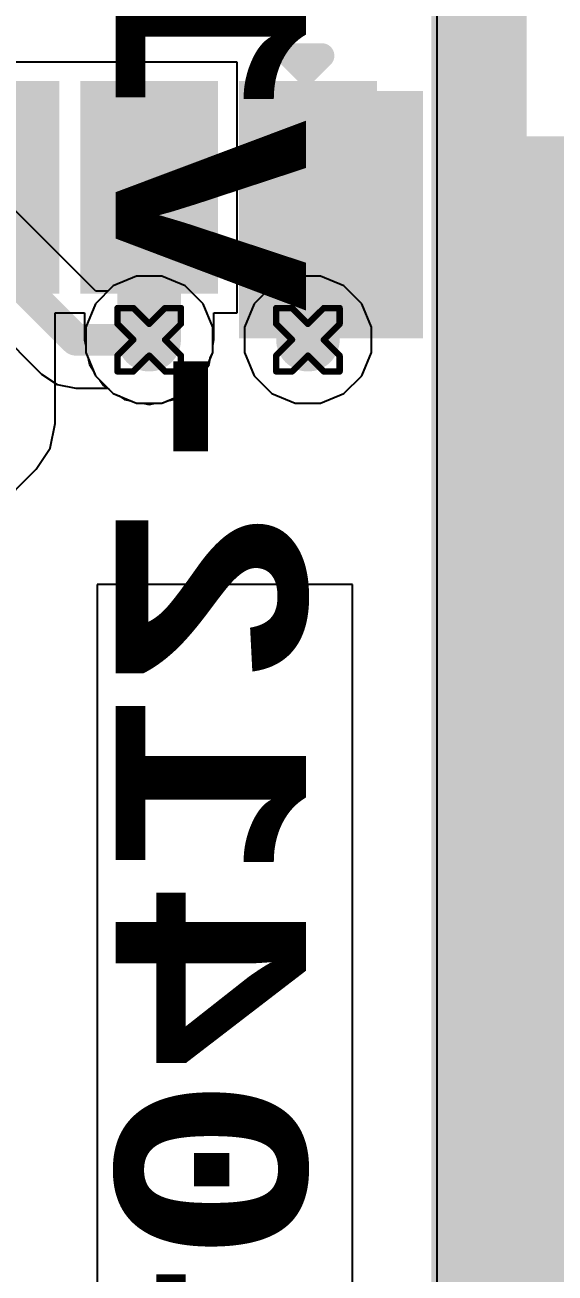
# Model space of a CAD drawing. Header units: inches. Extents: x -13 to 356, y -4 to 120.
# Drawn here: x 28.72 to 32.97, y 28.14 to 38.14 of the extents above; entities that cross this region are included whole.
import ezdxf

# ---------------------------------------------------------------- set-up
doc = ezdxf.new("R2010")
doc.units = ezdxf.units.IN
for name, color, linetype in [('Board_outline', 56, 'Continuous'), ('Bottom Layer', 5, 'Continuous'), ('Bottom Overlay', 54, 'Continuous'), ('Drill Drawing', 1, 'Continuous'), ('GND', 16, 'Continuous'), ('Keep-Out Layer', 6, 'Continuous'), ('POWER', 76, 'Continuous'), ('Top Layer', 1, 'Continuous'), ('Top Overlay', 2, 'Continuous'), ('Top Paste', 8, 'Continuous'), ('Top Solder', 216, 'Continuous'), ('Via Holes', 16, 'Continuous')]:
    doc.layers.add(name, color=color, linetype=linetype)
doc.styles.add('Courier New_Bold', font='', dxfattribs={"height": 0.2})
doc.styles.get('Courier New_Bold').set_extended_font_data('Courier New', bold=True)

# ---------------------------------------------------------------- blocks, each defined once
blk = doc.blocks.new('41_SMD_M______19')
at = {"layer": 'Keep-Out Layer'}
blk.add_hatch(color=6, dxfattribs=at).paths.add_polyline_path([(-9.0424, 10.2863), (9.0424, 10.2863), (9.0424, 16.3823), (-9.0424, 16.3823)])
at = {"layer": 'Top Layer'}
for points in [[(-9.5, 9.33), (-8, 9.33), (-8, 8.43), (-9.5, 8.43)], [(-9.5, 8.06), (-8, 8.06), (-8, 7.16), (-9.5, 7.16)], [(-9.5, 6.79), (-8, 6.79), (-8, 5.89), (-9.5, 5.89)]]:
    blk.add_hatch(color=1, dxfattribs=at).paths.add_polyline_path(points)
at = {"layer": 'Top Overlay'}
for points in [[(-9.5212, 9.3616), (-7.5412, 9.3616), (-7.5412, 9.8016), (-9.5212, 9.8016)], [(-7.9586, 8.3276), (-7.5406, 8.3276), (-7.5406, 9.4056), (-7.9586, 9.4056)]]:
    blk.add_hatch(color=2, dxfattribs=at).paths.add_polyline_path(points)
at = {"layer": 'Top Paste'}
for points in [[(-9.5, 9.33), (-8, 9.33), (-8, 8.43), (-9.5, 8.43)], [(-9.5, 8.06), (-8, 8.06), (-8, 7.16), (-9.5, 7.16)], [(-9.5, 6.79), (-8, 6.79), (-8, 5.89), (-9.5, 5.89)]]:
    blk.add_hatch(color=8, dxfattribs=at).paths.add_polyline_path(points)
at = {"layer": 'Top Solder'}
for points in [[(-9.6016, 9.4316), (-7.8984, 9.4316), (-7.8984, 8.3284), (-9.6016, 8.3284)], [(-9.6016, 8.1616), (-7.8984, 8.1616), (-7.8984, 7.0584), (-9.6016, 7.0584)], [(-9.6016, 6.8916), (-7.8984, 6.8916), (-7.8984, 5.7884), (-9.6016, 5.7884)]]:
    blk.add_hatch(color=216, dxfattribs=at).paths.add_polyline_path(points)
at = {"layer": 'Top Overlay'}
for points in [[(-9.0956, 10.244, 0.127, 0.127, 0), (-9.0956, 16.434, 0.127, 0.127, 0)], [(-9.0956, 10.244, 0.127, 0.127, 0), (9.0858, 10.244, 0.127, 0.127, 0)], [(-9.6774, 8.8646, 0.2, 0.2, 0), (-9.8044, 8.9916, 0.2, 0.2, 0)], [(-9.8044, 8.7376, 0.2, 0.2, 0), (-9.8044, 8.9916, 0.2, 0.2, 0)], [(-9.8044, 8.7376, 0.2, 0.2, 0), (-9.6774, 8.8646, 0.2, 0.2, 0)]]:
    blk.add_lwpolyline(points, format="xyseb", dxfattribs=at)
for points in [[(-9.1274, 10.244, 0.0635, 0.0635, 1), (-9.0639, 10.244, 0.0635, 0.0635, 1)], [(-9.1274, 10.244, 0.0635, 0.0635, 1), (-9.0639, 10.244, 0.0635, 0.0635, 1)], [(-9.8544, 8.9916, 0.1, 0.1, 1), (-9.7544, 8.9916, 0.1, 0.1, 1)], [(-9.8544, 8.9916, 0.1, 0.1, 1), (-9.7544, 8.9916, 0.1, 0.1, 1)], [(-9.7274, 8.8646, 0.1, 0.1, 1), (-9.6274, 8.8646, 0.1, 0.1, 1)], [(-9.7274, 8.8646, 0.1, 0.1, 1), (-9.6274, 8.8646, 0.1, 0.1, 1)], [(-9.8544, 8.7376, 0.1, 0.1, 1), (-9.7544, 8.7376, 0.1, 0.1, 1)], [(-9.8544, 8.7376, 0.1, 0.1, 1), (-9.7544, 8.7376, 0.1, 0.1, 1)]]:
    blk.add_lwpolyline(points, format="xyseb", close=True, dxfattribs=at)

msp = doc.modelspace()

# ---------------------------------------------------------------- hatches: boundary and pattern name
at = {"layer": 'Bottom Layer'}
h = msp.add_hatch(color=5, dxfattribs=at)
edge = h.paths.add_edge_path()
edge.add_arc((29.718, 35.6171), 0.254, 0, 360)
h = msp.add_hatch(color=5, dxfattribs=at)
edge = h.paths.add_edge_path()
edge.add_arc((30.988, 35.6171), 0.254, 0, 360)
at = {"layer": 'GND'}
h = msp.add_hatch(color=16, dxfattribs=at)
edge = h.paths.add_edge_path()
edge.add_arc((29.718, 35.6171), 0.254, 0, 360)
h = msp.add_hatch(color=16, dxfattribs=at)
edge = h.paths.add_edge_path()
edge.add_arc((30.988, 35.6171), 0.254, 0, 360)
at = {"layer": 'POWER'}
h = msp.add_hatch(color=76, dxfattribs=at)
edge = h.paths.add_edge_path()
edge.add_arc((29.718, 35.6171), 0.254, 0, 360)
h = msp.add_hatch(color=76, dxfattribs=at)
edge = h.paths.add_edge_path()
edge.add_arc((30.988, 35.6171), 0.254, 0, 360)
at = {"layer": 'Top Layer'}
h = msp.add_hatch(color=1, dxfattribs=at)
edge = h.paths.add_edge_path()
edge.add_arc((29.718, 35.6171), 0.254, 0, 360)
h = msp.add_hatch(color=1, dxfattribs=at)
edge = h.paths.add_edge_path()
edge.add_arc((30.988, 35.6171), 0.254, 0, 360)
at = {"layer": 'Via Holes'}
h = msp.add_hatch(color=7, dxfattribs=at)
edge = h.paths.add_edge_path()
edge.add_arc((29.718, 35.6171), 0.127, 0, 360)
h = msp.add_hatch(color=7, dxfattribs=at)
edge = h.paths.add_edge_path()
edge.add_arc((30.988, 35.6171), 0.127, 0, 360)

# ---------------------------------------------------------------- linework, layer by layer
at = {"layer": 'Board_outline'}
for points in [[(32.3555, -1.8496, 0.762, 0.762, 0), (32.3555, 42.8134, 0.762, 0.762, 0)], [(32.3581, -1.8496, 0.762, 0.762, 0), (32.3581, 42.8134, 0.762, 0.762, 0)]]:
    msp.add_lwpolyline(points, format="xyseb", dxfattribs=at)
at = {"layer": 'Bottom Layer'}
for p, q in [((32.0193, 42.8134), (32.0193, -1.8496)), ((29.2919, 36.0056), (27.2356, 38.0619)), ((29.617, 36.1251), (29.4302, 36.0478)), ((29.819, 36.1251), (29.617, 36.1251)), ((30.0058, 36.0478), (29.819, 36.1251)), ((29.388, 36.0056), (29.2919, 36.0056)), ((29.4302, 36.0478), (29.388, 36.0056)), ((30.1487, 35.9049), (30.0058, 36.0478)), ((30.226, 35.7182), (30.1487, 35.9049)), ((28.4875, 35.7113), (28.8563, 35.3424)), ((30.226, 35.5161), (30.226, 35.7182)), ((30.1487, 35.3294), (30.226, 35.5161)), ((28.8563, 35.3424), (28.9823, 35.2582)), ((30.0058, 35.1865), (30.1487, 35.3294)), ((28.9823, 35.2582), (29.131, 35.2287)), ((29.131, 35.2287), (29.388, 35.2287)), ((29.388, 35.2287), (29.4302, 35.1865)), ((29.4302, 35.1865), (29.617, 35.1091)), ((29.819, 35.1091), (30.0058, 35.1865)), ((29.617, 35.1091), (29.819, 35.1091)), ((31.3458, 33.6585), (29.3016, 33.6585)), ((29.3016, 33.6585), (29.3016, 21.9745)), ((31.3458, 21.9745), (31.3458, 33.6585))]:
    msp.add_line(p, q, dxfattribs=at)
for points in [[(26.961, 37.7872, 0.254, 0.254, 0), (29.131, 35.6171, 0.254, 0.254, 0)], [(29.131, 35.6171, 0.254, 0.254, 0), (29.718, 35.6171, 0.254, 0.254, 0)]]:
    msp.add_lwpolyline(points, format="xyseb", dxfattribs=at)
for points in [[(29.0675, 35.6171, 0.127, 0.127, 1), (29.1945, 35.6171, 0.127, 0.127, 1)], [(29.0675, 35.6171, 0.127, 0.127, 1), (29.1945, 35.6171, 0.127, 0.127, 1)], [(29.6545, 35.6171, 0.127, 0.127, 1), (29.7815, 35.6171, 0.127, 0.127, 1)]]:
    msp.add_lwpolyline(points, format="xyseb", close=True, dxfattribs=at)
at = {"layer": 'Bottom Overlay'}
msp.add_lwpolyline([(32.3581, -1.8496, 0.762, 0.762, 0), (32.3581, 42.8134, 0.762, 0.762, 0)], format="xyseb", dxfattribs=at)
at = {"layer": 'Drill Drawing'}
for points in [[(29.464, 35.7441, 0.0508, 0.0508, 0), (29.464, 35.8711, 0.0508, 0.0508, 0)], [(29.464, 35.8711, 0.0508, 0.0508, 0), (29.591, 35.8711, 0.0508, 0.0508, 0)], [(29.591, 35.8711, 0.0508, 0.0508, 0), (29.718, 35.7441, 0.0508, 0.0508, 0)], [(29.718, 35.7441, 0.0508, 0.0508, 0), (29.845, 35.8711, 0.0508, 0.0508, 0)], [(29.845, 35.8711, 0.0508, 0.0508, 0), (29.972, 35.8711, 0.0508, 0.0508, 0)], [(29.972, 35.7441, 0.0508, 0.0508, 0), (29.972, 35.8711, 0.0508, 0.0508, 0)], [(30.734, 35.7441, 0.0508, 0.0508, 0), (30.734, 35.8711, 0.0508, 0.0508, 0)], [(30.734, 35.8711, 0.0508, 0.0508, 0), (30.861, 35.8711, 0.0508, 0.0508, 0)], [(30.861, 35.8711, 0.0508, 0.0508, 0), (30.988, 35.7441, 0.0508, 0.0508, 0)], [(30.988, 35.7441, 0.0508, 0.0508, 0), (31.115, 35.8711, 0.0508, 0.0508, 0)], [(31.115, 35.8711, 0.0508, 0.0508, 0), (31.242, 35.8711, 0.0508, 0.0508, 0)], [(31.242, 35.7441, 0.0508, 0.0508, 0), (31.242, 35.8711, 0.0508, 0.0508, 0)], [(29.464, 35.7441, 0.0508, 0.0508, 0), (29.591, 35.6171, 0.0508, 0.0508, 0)], [(29.845, 35.6171, 0.0508, 0.0508, 0), (29.972, 35.7441, 0.0508, 0.0508, 0)], [(30.734, 35.7441, 0.0508, 0.0508, 0), (30.861, 35.6171, 0.0508, 0.0508, 0)], [(31.115, 35.6171, 0.0508, 0.0508, 0), (31.242, 35.7441, 0.0508, 0.0508, 0)], [(29.464, 35.4901, 0.0508, 0.0508, 0), (29.591, 35.6171, 0.0508, 0.0508, 0)], [(29.845, 35.6171, 0.0508, 0.0508, 0), (29.972, 35.4901, 0.0508, 0.0508, 0)], [(30.734, 35.4901, 0.0508, 0.0508, 0), (30.861, 35.6171, 0.0508, 0.0508, 0)], [(31.115, 35.6171, 0.0508, 0.0508, 0), (31.242, 35.4901, 0.0508, 0.0508, 0)], [(29.464, 35.3631, 0.0508, 0.0508, 0), (29.464, 35.4901, 0.0508, 0.0508, 0)], [(29.591, 35.3631, 0.0508, 0.0508, 0), (29.718, 35.4901, 0.0508, 0.0508, 0)], [(29.718, 35.4901, 0.0508, 0.0508, 0), (29.845, 35.3631, 0.0508, 0.0508, 0)], [(29.972, 35.3631, 0.0508, 0.0508, 0), (29.972, 35.4901, 0.0508, 0.0508, 0)], [(30.734, 35.3631, 0.0508, 0.0508, 0), (30.734, 35.4901, 0.0508, 0.0508, 0)], [(30.861, 35.3631, 0.0508, 0.0508, 0), (30.988, 35.4901, 0.0508, 0.0508, 0)], [(30.988, 35.4901, 0.0508, 0.0508, 0), (31.115, 35.3631, 0.0508, 0.0508, 0)], [(31.242, 35.3631, 0.0508, 0.0508, 0), (31.242, 35.4901, 0.0508, 0.0508, 0)], [(29.464, 35.3631, 0.0508, 0.0508, 0), (29.591, 35.3631, 0.0508, 0.0508, 0)], [(29.845, 35.3631, 0.0508, 0.0508, 0), (29.972, 35.3631, 0.0508, 0.0508, 0)], [(30.734, 35.3631, 0.0508, 0.0508, 0), (30.861, 35.3631, 0.0508, 0.0508, 0)], [(31.115, 35.3631, 0.0508, 0.0508, 0), (31.242, 35.3631, 0.0508, 0.0508, 0)]]:
    msp.add_lwpolyline(points, format="xyseb", dxfattribs=at)
for points in [[(29.4513, 35.8711, 0.0254, 0.0254, 1), (29.4767, 35.8711, 0.0254, 0.0254, 1)], [(29.4513, 35.8711, 0.0254, 0.0254, 1), (29.4767, 35.8711, 0.0254, 0.0254, 1)], [(29.5783, 35.8711, 0.0254, 0.0254, 1), (29.6037, 35.8711, 0.0254, 0.0254, 1)], [(29.5783, 35.8711, 0.0254, 0.0254, 1), (29.6037, 35.8711, 0.0254, 0.0254, 1)], [(29.8323, 35.8711, 0.0254, 0.0254, 1), (29.8577, 35.8711, 0.0254, 0.0254, 1)], [(29.8323, 35.8711, 0.0254, 0.0254, 1), (29.8577, 35.8711, 0.0254, 0.0254, 1)], [(29.9593, 35.8711, 0.0254, 0.0254, 1), (29.9847, 35.8711, 0.0254, 0.0254, 1)], [(29.9593, 35.8711, 0.0254, 0.0254, 1), (29.9847, 35.8711, 0.0254, 0.0254, 1)], [(30.7213, 35.8711, 0.0254, 0.0254, 1), (30.7467, 35.8711, 0.0254, 0.0254, 1)], [(30.7213, 35.8711, 0.0254, 0.0254, 1), (30.7467, 35.8711, 0.0254, 0.0254, 1)], [(30.8483, 35.8711, 0.0254, 0.0254, 1), (30.8737, 35.8711, 0.0254, 0.0254, 1)], [(30.8483, 35.8711, 0.0254, 0.0254, 1), (30.8737, 35.8711, 0.0254, 0.0254, 1)], [(31.1023, 35.8711, 0.0254, 0.0254, 1), (31.1277, 35.8711, 0.0254, 0.0254, 1)], [(31.1023, 35.8711, 0.0254, 0.0254, 1), (31.1277, 35.8711, 0.0254, 0.0254, 1)], [(31.2293, 35.8711, 0.0254, 0.0254, 1), (31.2547, 35.8711, 0.0254, 0.0254, 1)], [(31.2293, 35.8711, 0.0254, 0.0254, 1), (31.2547, 35.8711, 0.0254, 0.0254, 1)], [(29.4513, 35.7441, 0.0254, 0.0254, 1), (29.4767, 35.7441, 0.0254, 0.0254, 1)], [(29.4513, 35.7441, 0.0254, 0.0254, 1), (29.4767, 35.7441, 0.0254, 0.0254, 1)], [(29.7053, 35.7441, 0.0254, 0.0254, 1), (29.7307, 35.7441, 0.0254, 0.0254, 1)], [(29.7053, 35.7441, 0.0254, 0.0254, 1), (29.7307, 35.7441, 0.0254, 0.0254, 1)], [(29.9593, 35.7441, 0.0254, 0.0254, 1), (29.9847, 35.7441, 0.0254, 0.0254, 1)], [(29.9593, 35.7441, 0.0254, 0.0254, 1), (29.9847, 35.7441, 0.0254, 0.0254, 1)], [(30.7213, 35.7441, 0.0254, 0.0254, 1), (30.7467, 35.7441, 0.0254, 0.0254, 1)], [(30.7213, 35.7441, 0.0254, 0.0254, 1), (30.7467, 35.7441, 0.0254, 0.0254, 1)], [(30.9753, 35.7441, 0.0254, 0.0254, 1), (31.0007, 35.7441, 0.0254, 0.0254, 1)], [(30.9753, 35.7441, 0.0254, 0.0254, 1), (31.0007, 35.7441, 0.0254, 0.0254, 1)], [(31.2293, 35.7441, 0.0254, 0.0254, 1), (31.2547, 35.7441, 0.0254, 0.0254, 1)], [(31.2293, 35.7441, 0.0254, 0.0254, 1), (31.2547, 35.7441, 0.0254, 0.0254, 1)], [(29.5783, 35.6171, 0.0254, 0.0254, 1), (29.6037, 35.6171, 0.0254, 0.0254, 1)], [(29.5783, 35.6171, 0.0254, 0.0254, 1), (29.6037, 35.6171, 0.0254, 0.0254, 1)], [(29.8323, 35.6171, 0.0254, 0.0254, 1), (29.8577, 35.6171, 0.0254, 0.0254, 1)], [(29.8323, 35.6171, 0.0254, 0.0254, 1), (29.8577, 35.6171, 0.0254, 0.0254, 1)], [(30.8483, 35.6171, 0.0254, 0.0254, 1), (30.8737, 35.6171, 0.0254, 0.0254, 1)], [(30.8483, 35.6171, 0.0254, 0.0254, 1), (30.8737, 35.6171, 0.0254, 0.0254, 1)], [(31.1023, 35.6171, 0.0254, 0.0254, 1), (31.1277, 35.6171, 0.0254, 0.0254, 1)], [(31.1023, 35.6171, 0.0254, 0.0254, 1), (31.1277, 35.6171, 0.0254, 0.0254, 1)], [(29.4513, 35.4901, 0.0254, 0.0254, 1), (29.4767, 35.4901, 0.0254, 0.0254, 1)], [(29.4513, 35.4901, 0.0254, 0.0254, 1), (29.4767, 35.4901, 0.0254, 0.0254, 1)], [(29.7053, 35.4901, 0.0254, 0.0254, 1), (29.7307, 35.4901, 0.0254, 0.0254, 1)], [(29.7053, 35.4901, 0.0254, 0.0254, 1), (29.7307, 35.4901, 0.0254, 0.0254, 1)], [(29.9593, 35.4901, 0.0254, 0.0254, 1), (29.9847, 35.4901, 0.0254, 0.0254, 1)], [(29.9593, 35.4901, 0.0254, 0.0254, 1), (29.9847, 35.4901, 0.0254, 0.0254, 1)], [(30.7213, 35.4901, 0.0254, 0.0254, 1), (30.7467, 35.4901, 0.0254, 0.0254, 1)], [(30.7213, 35.4901, 0.0254, 0.0254, 1), (30.7467, 35.4901, 0.0254, 0.0254, 1)], [(30.9753, 35.4901, 0.0254, 0.0254, 1), (31.0007, 35.4901, 0.0254, 0.0254, 1)], [(30.9753, 35.4901, 0.0254, 0.0254, 1), (31.0007, 35.4901, 0.0254, 0.0254, 1)], [(31.2293, 35.4901, 0.0254, 0.0254, 1), (31.2547, 35.4901, 0.0254, 0.0254, 1)], [(31.2293, 35.4901, 0.0254, 0.0254, 1), (31.2547, 35.4901, 0.0254, 0.0254, 1)], [(29.4513, 35.3631, 0.0254, 0.0254, 1), (29.4767, 35.3631, 0.0254, 0.0254, 1)], [(29.4513, 35.3631, 0.0254, 0.0254, 1), (29.4767, 35.3631, 0.0254, 0.0254, 1)], [(29.5783, 35.3631, 0.0254, 0.0254, 1), (29.6037, 35.3631, 0.0254, 0.0254, 1)], [(29.5783, 35.3631, 0.0254, 0.0254, 1), (29.6037, 35.3631, 0.0254, 0.0254, 1)], [(29.8323, 35.3631, 0.0254, 0.0254, 1), (29.8577, 35.3631, 0.0254, 0.0254, 1)], [(29.8323, 35.3631, 0.0254, 0.0254, 1), (29.8577, 35.3631, 0.0254, 0.0254, 1)], [(29.9593, 35.3631, 0.0254, 0.0254, 1), (29.9847, 35.3631, 0.0254, 0.0254, 1)], [(29.9593, 35.3631, 0.0254, 0.0254, 1), (29.9847, 35.3631, 0.0254, 0.0254, 1)], [(30.7213, 35.3631, 0.0254, 0.0254, 1), (30.7467, 35.3631, 0.0254, 0.0254, 1)], [(30.7213, 35.3631, 0.0254, 0.0254, 1), (30.7467, 35.3631, 0.0254, 0.0254, 1)], [(30.8483, 35.3631, 0.0254, 0.0254, 1), (30.8737, 35.3631, 0.0254, 0.0254, 1)], [(30.8483, 35.3631, 0.0254, 0.0254, 1), (30.8737, 35.3631, 0.0254, 0.0254, 1)], [(31.1023, 35.3631, 0.0254, 0.0254, 1), (31.1277, 35.3631, 0.0254, 0.0254, 1)], [(31.1023, 35.3631, 0.0254, 0.0254, 1), (31.1277, 35.3631, 0.0254, 0.0254, 1)], [(31.2293, 35.3631, 0.0254, 0.0254, 1), (31.2547, 35.3631, 0.0254, 0.0254, 1)], [(31.2293, 35.3631, 0.0254, 0.0254, 1), (31.2547, 35.3631, 0.0254, 0.0254, 1)]]:
    msp.add_lwpolyline(points, format="xyseb", close=True, dxfattribs=at)
at = {"layer": 'GND'}
for p, q in [((32.0193, 42.8134), (32.0193, -1.8496)), ((29.617, 36.1251), (29.4302, 36.0478)), ((29.819, 36.1251), (29.617, 36.1251)), ((30.0058, 36.0478), (29.819, 36.1251)), ((29.4302, 36.0478), (29.2873, 35.9049)), ((30.1487, 35.9049), (30.0058, 36.0478)), ((29.2873, 35.9049), (29.21, 35.7182)), ((30.226, 35.7182), (30.1487, 35.9049)), ((29.21, 35.7182), (29.21, 35.5161)), ((30.226, 35.5161), (30.226, 35.7182)), ((29.21, 35.5161), (29.2873, 35.3294)), ((30.1487, 35.3294), (30.226, 35.5161)), ((29.2873, 35.3294), (29.4302, 35.1865)), ((30.0058, 35.1865), (30.1487, 35.3294)), ((29.4302, 35.1865), (29.617, 35.1091)), ((29.819, 35.1091), (30.0058, 35.1865)), ((29.617, 35.1091), (29.819, 35.1091))]:
    msp.add_line(p, q, dxfattribs=at)
at = {"layer": 'Keep-Out Layer'}
msp.add_lwpolyline([(32.3581, -1.8496, 0.1565, 0.1565, 0), (32.3581, 42.8134, 0.1565, 0.1565, 0)], format="xyseb", dxfattribs=at)
msp.add_lwpolyline([(32.3581, -1.8496, 0.1565, 0.1565, 0), (32.3581, 42.8134, 0.1565, 0.1565, 0)], format="xyseb", dxfattribs=at)
at = {"layer": 'POWER'}
for p, q in [((32.0193, 42.8134), (32.0193, 7.8743)), ((30.887, 36.1251), (30.7002, 36.0478)), ((31.089, 36.1251), (30.887, 36.1251)), ((31.2758, 36.0478), (31.089, 36.1251)), ((30.7002, 36.0478), (30.5573, 35.9049)), ((31.4187, 35.9049), (31.2758, 36.0478)), ((30.5573, 35.9049), (30.48, 35.7182)), ((31.496, 35.7182), (31.4187, 35.9049)), ((30.48, 35.7182), (30.48, 35.5161)), ((31.496, 35.5161), (31.496, 35.7182)), ((30.48, 35.5161), (30.5573, 35.3294)), ((31.4187, 35.3294), (31.496, 35.5161)), ((30.5573, 35.3294), (30.7002, 35.1865)), ((31.2758, 35.1865), (31.4187, 35.3294)), ((30.7002, 35.1865), (30.887, 35.1091)), ((31.089, 35.1091), (31.2758, 35.1865)), ((30.887, 35.1091), (31.089, 35.1091))]:
    msp.add_line(p, q, dxfattribs=at)
at = {"layer": 'Top Layer'}
for p, q in [((32.0193, 42.8134), (32.0193, -1.8496)), ((30.422, 37.841), (20.1116, 37.841)), ((30.422, 35.833), (30.422, 37.841)), ((28.966, 34.9471), (28.966, 35.833)), ((28.966, 35.833), (29.2, 35.833)), ((29.2, 35.833), (29.2, 35.6171)), ((30.236, 35.6171), (30.236, 35.833)), ((30.236, 35.833), (30.422, 35.833)), ((29.2, 35.6171), (29.21, 35.5671)), ((30.226, 35.5671), (30.236, 35.6171)), ((29.21, 35.5671), (29.21, 35.5161)), ((29.21, 35.5161), (29.2295, 35.469)), ((30.2065, 35.469), (30.226, 35.5161)), ((30.226, 35.5161), (30.226, 35.5671)), ((29.2295, 35.469), (29.2395, 35.4189)), ((29.2395, 35.4189), (29.2678, 35.3765)), ((30.1682, 35.3765), (30.1965, 35.4189)), ((30.1965, 35.4189), (30.2065, 35.469)), ((29.2678, 35.3765), (29.2873, 35.3294)), ((29.2873, 35.3294), (29.3234, 35.2933)), ((29.3234, 35.2933), (29.3518, 35.2509)), ((30.0842, 35.2509), (30.1126, 35.2933)), ((30.1126, 35.2933), (30.1487, 35.3294)), ((30.1487, 35.3294), (30.1682, 35.3765)), ((29.3518, 35.2509), (29.3942, 35.2225)), ((29.3942, 35.2225), (29.4302, 35.1865)), ((29.4302, 35.1865), (29.4774, 35.1669)), ((29.9586, 35.1669), (30.0058, 35.1865)), ((30.0058, 35.1865), (30.0418, 35.2225)), ((30.0418, 35.2225), (30.0842, 35.2509)), ((29.4774, 35.1669), (29.5198, 35.1386)), ((29.5198, 35.1386), (29.5698, 35.1287)), ((29.5698, 35.1287), (29.617, 35.1091)), ((29.617, 35.1091), (29.668, 35.1091)), ((29.668, 35.1091), (29.718, 35.0992)), ((29.718, 35.0992), (29.768, 35.1091)), ((29.768, 35.1091), (29.819, 35.1091)), ((29.819, 35.1091), (29.8662, 35.1287)), ((29.8662, 35.1287), (29.9162, 35.1386)), ((29.9162, 35.1386), (29.9586, 35.1669)), ((28.9265, 34.7489), (28.966, 34.9471)), ((28.8142, 34.5808), (28.9265, 34.7489)), ((28.3479, 34.1145), (28.8142, 34.5808))]:
    msp.add_line(p, q, dxfattribs=at)
for points in [[(29.718, 35.6171, 0.508, 0.508, 0), (29.718, 36.837, 0.508, 0.508, 0)], [(30.988, 35.6171, 0.508, 0.508, 0), (30.988, 36.837, 0.508, 0.508, 0)]]:
    msp.add_lwpolyline(points, format="xyseb", dxfattribs=at)
for points in [[(29.591, 36.837, 0.254, 0.254, 1), (29.845, 36.837, 0.254, 0.254, 1)], [(30.861, 36.837, 0.254, 0.254, 1), (31.115, 36.837, 0.254, 0.254, 1)], [(29.591, 35.6171, 0.254, 0.254, 1), (29.845, 35.6171, 0.254, 0.254, 1)], [(30.861, 35.6171, 0.254, 0.254, 1), (31.115, 35.6171, 0.254, 0.254, 1)]]:
    msp.add_lwpolyline(points, format="xyseb", close=True, dxfattribs=at)
at = {"layer": 'Top Overlay'}
msp.add_lwpolyline([(32.3555, -1.8496, 0.762, 0.762, 0), (32.3555, 42.8134, 0.762, 0.762, 0)], format="xyseb", dxfattribs=at)

# ---------------------------------------------------------------- block references
at = {"rotation": 270}
msp.add_blockref('41_SMD_M______19', (22.108, 28.087), dxfattribs=at)

# ---------------------------------------------------------------- texts
at = {"layer": 'Bottom Layer', "style": 'Courier New_Bold', "text_generation_flag": 2}
msp.add_text('20240412-V1.2', height=1.524, rotation=270, dxfattribs=at).set_placement((29.4497, 22.1015))

doc.saveas('drawing.dxf')
